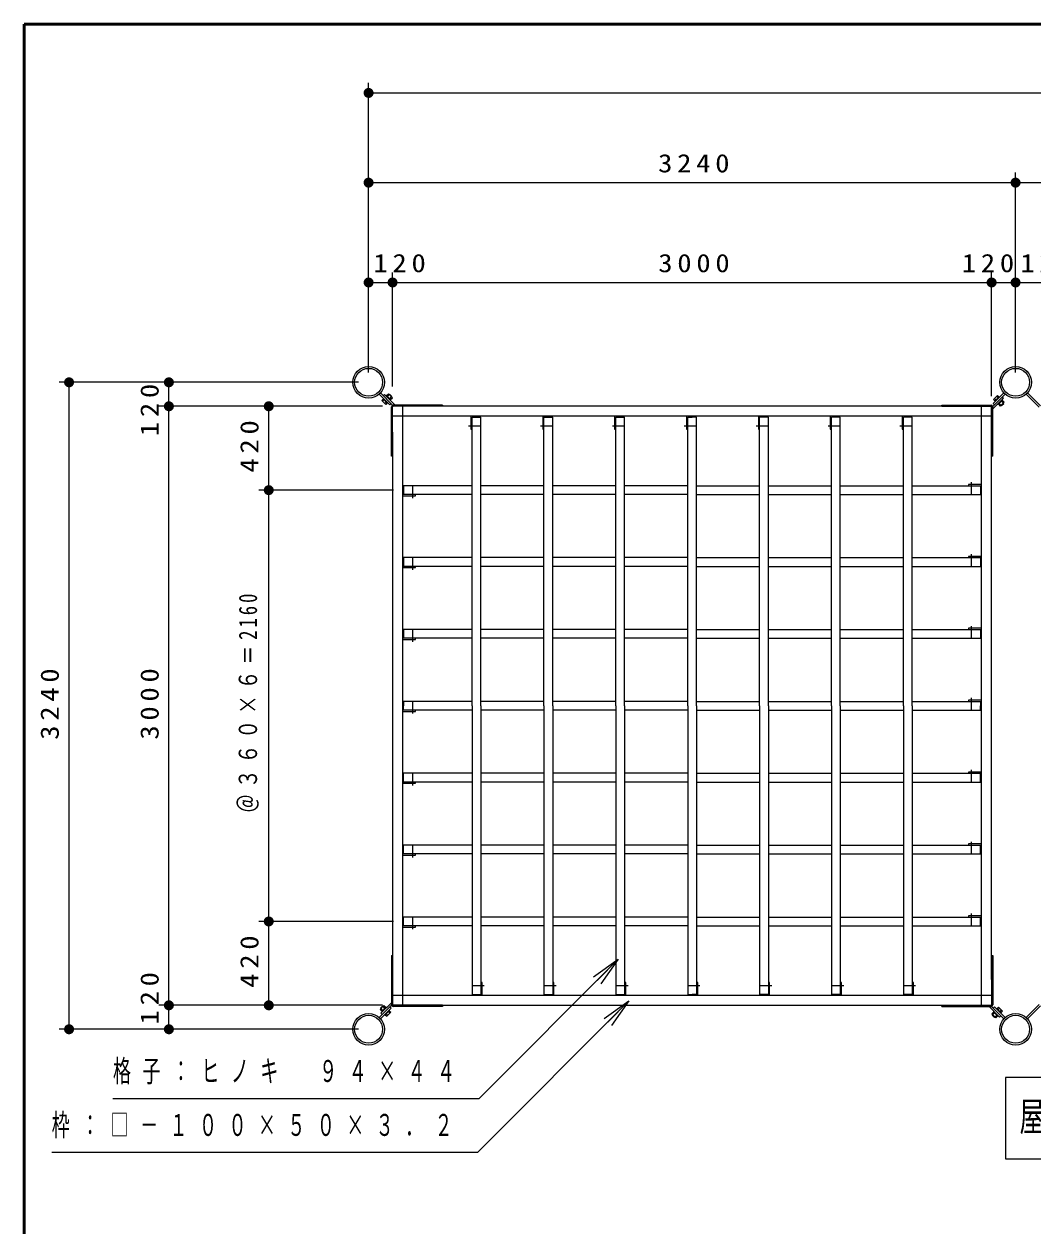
# Model space of a CAD drawing. Units: millimetres on the paper, scale 1:50. Extents: x -365 to 10, y -47 to 257.
# Drawn here: x -365 to -264, y 136.6 to 257 of the extents above; entities that cross this region are included whole.
import ezdxf

# ---------------------------------------------------------------- set-up
doc = ezdxf.new("R2010")
doc.units = ezdxf.units.MM
doc.linetypes.add('USER2', pattern=[6, 3, -1, 1, -1])
doc.layers.add('LY_1', color=7, linetype='Continuous', lineweight=25)
doc.layers.add('LY_2', color=7, linetype='Continuous', lineweight=13)
doc.styles.add('ＭＳ ゴシック', font='')
doc.styles.get('ＭＳ ゴシック').set_extended_font_data('MS Gothic')

# ---------------------------------------------------------------- blocks, each defined once
blk = doc.blocks.new('filled_dot')
at = {"color": 0, "linetype": 'Continuous', "lineweight": -2, "const_width": 1.25}
blk.add_lwpolyline([(-0.625, 0, 1), (0.625, 0, 1)], format="xyb", close=True, dxfattribs=at)

msp = doc.modelspace()

# ---------------------------------------------------------------- linework, layer by layer
at = {"layer": 'LY_1', "lineweight": 13}
for p, q in [((-330.491, 222.114), (-330.491, 251.099)), ((-330.491, 250.099), (-136.091, 250.099)), ((-330.491, 222.114), (-330.491, 242.114)), ((-265.691, 222.114), (-265.691, 242.114)), ((-265.691, 222.114), (-265.691, 242.114)), ((-330.491, 241.114), (-265.691, 241.114)), ((-265.691, 241.114), (-200.891, 241.114)), ((-328.091, 220.695), (-328.091, 232.114)), ((-268.091, 219.714), (-268.091, 232.114)), ((-330.491, 231.114), (-324.149, 231.114)), ((-328.091, 231.114), (-268.091, 231.114)), ((-271.221, 231.114), (-265.691, 231.114)), ((-265.691, 231.114), (-259.349, 231.114)), ((-331.491, 221.114), (-361.491, 221.114)), ((-360.491, 156.314), (-360.491, 221.114)), ((-350.491, 215.583), (-350.491, 221.114)), ((-330.072, 218.714), (-351.491, 218.714)), ((-350.491, 158.714), (-350.491, 218.714)), ((-329.091, 218.714), (-341.491, 218.714)), ((-340.491, 210.314), (-340.491, 218.714)), ((-327.991, 210.314), (-341.491, 210.314)), ((-340.491, 167.114), (-340.491, 210.314)), ((-327.991, 167.114), (-341.491, 167.114)), ((-340.491, 158.714), (-340.491, 167.114)), ((-350.491, 156.314), (-350.491, 162.656)), ((-307.954, 161.559), (-305.479, 163.327)), ((-305.479, 163.327), (-307.6, 161.205)), ((-305.479, 163.327), (-307.247, 160.852)), ((-306.887, 157.397), (-304.414, 159.167)), ((-304.414, 159.167), (-306.533, 157.043)), ((-304.414, 159.167), (-306.179, 156.69)), ((-330.072, 158.714), (-351.491, 158.714)), ((-329.091, 158.714), (-341.491, 158.714)), ((-331.491, 156.314), (-361.491, 156.314)), ((-266.691, 151.481), (-266.691, 143.348)), ((-199.891, 151.481), (-266.691, 151.481)), ((-266.691, 143.348), (-199.891, 143.348))]:
    msp.add_line(p, q, dxfattribs=at)
at = {"layer": 'LY_1'}
for p, q in [((-329.439, 219.934), (-328.367, 218.862)), ((-329.312, 220.062), (-328.083, 218.834)), ((-329.034, 219.439), (-329.175, 219.298)), ((-328.779, 218.902), (-329.175, 219.298)), ((-328.949, 219.354), (-329.091, 219.213)), ((-329.003, 219.498), (-329.048, 219.453)), ((-328.624, 219.029), (-329.048, 219.453)), ((-329.017, 219.767), (-328.89, 219.894)), ((-328.89, 219.894), (-327.829, 218.834)), ((-328.723, 219.128), (-328.864, 218.986)), ((-328.748, 219.753), (-328.703, 219.798)), ((-328.279, 219.374), (-328.703, 219.798)), ((-328.689, 219.784), (-328.505, 219.968)), ((-328.604, 219.699), (-328.384, 219.92)), ((-328.109, 219.572), (-328.505, 219.968)), ((-328.157, 219.694), (-328.384, 219.92)), ((-328.378, 219.473), (-328.157, 219.694)), ((-328.324, 219.329), (-328.279, 219.374)), ((-328.293, 219.388), (-328.109, 219.572)), ((-266.743, 219.934), (-267.971, 218.706)), ((-266.91, 219.513), (-267.971, 218.452)), ((-266.87, 220.062), (-267.942, 218.989)), ((-267.903, 219.402), (-267.507, 219.798)), ((-267.761, 219.261), (-267.903, 219.402)), ((-267.676, 219.346), (-267.818, 219.487)), ((-267.775, 219.247), (-267.351, 219.671)), ((-267.73, 219.201), (-267.775, 219.247)), ((-267.45, 219.572), (-267.592, 219.713)), ((-267.365, 219.657), (-267.507, 219.798)), ((-267.43, 218.902), (-267.006, 219.326)), ((-267.306, 219.626), (-267.351, 219.671)), ((-267.232, 218.732), (-266.836, 219.128)), ((-267.105, 219.227), (-266.884, 219.006)), ((-267.051, 219.371), (-267.006, 219.326)), ((-267.037, 219.64), (-266.91, 219.513)), ((-267.02, 219.312), (-266.836, 219.128)), ((-264.639, 219.935), (-263.338, 218.633)), ((-264.512, 220.062), (-263.21, 218.76)), ((-328.638, 219.043), (-328.779, 218.902)), ((-328.579, 219.074), (-328.624, 219.029)), ((-328.367, 218.862), (-328.239, 218.989)), ((-328.211, 213.714), (-328.211, 218.654)), ((-328.091, 213.714), (-328.091, 218.654)), ((-323.091, 218.834), (-328.031, 218.834)), ((-323.091, 218.714), (-328.031, 218.714)), ((-327.091, 218.714), (-327.091, 158.714)), ((-270.691, 218.714), (-325.491, 218.714)), ((-323.091, 218.834), (-323.091, 218.714)), ((-273.091, 218.714), (-273.091, 218.834)), ((-273.091, 218.834), (-268.151, 218.834)), ((-273.091, 218.714), (-268.151, 218.714)), ((-269.091, 158.714), (-269.091, 218.714)), ((-268.091, 213.714), (-268.091, 218.654)), ((-267.971, 213.714), (-267.971, 218.654)), ((-267.942, 218.989), (-267.815, 218.862)), ((-267.476, 218.947), (-267.43, 218.902)), ((-267.416, 218.916), (-267.232, 218.732)), ((-267.331, 219.001), (-267.111, 218.78)), ((-267.111, 218.78), (-266.884, 219.006)), ((-268.091, 217.714), (-328.091, 217.714)), ((-320.251, 217.714), (-320.251, 216.414)), ((-320.131, 217.614), (-319.251, 217.614)), ((-320.131, 188.714), (-320.131, 217.614)), ((-319.251, 188.714), (-319.251, 217.614)), ((-313.051, 217.714), (-313.051, 216.414)), ((-312.931, 217.614), (-312.051, 217.614)), ((-312.931, 188.714), (-312.931, 217.614)), ((-312.051, 188.714), (-312.051, 217.614)), ((-305.851, 217.714), (-305.851, 216.414)), ((-305.731, 217.614), (-304.851, 217.614)), ((-305.731, 188.714), (-305.731, 217.614)), ((-304.851, 188.714), (-304.851, 217.614)), ((-298.651, 217.714), (-298.651, 216.414)), ((-298.531, 217.614), (-298.091, 217.614)), ((-298.531, 188.714), (-298.531, 217.614)), ((-297.651, 217.614), (-298.091, 217.614)), ((-297.651, 188.714), (-297.651, 217.614)), ((-291.451, 217.714), (-291.451, 216.414)), ((-290.451, 217.614), (-291.331, 217.614)), ((-291.331, 188.714), (-291.331, 217.614)), ((-290.451, 188.714), (-290.451, 217.614)), ((-284.251, 217.714), (-284.251, 216.414)), ((-283.251, 217.614), (-284.131, 217.614)), ((-284.131, 188.714), (-284.131, 217.614)), ((-283.251, 188.714), (-283.251, 217.614)), ((-277.051, 217.714), (-277.051, 216.414)), ((-276.051, 217.614), (-276.931, 217.614)), ((-276.931, 188.714), (-276.931, 217.614)), ((-276.051, 188.714), (-276.051, 217.614)), ((-328.091, 216.114), (-328.091, 161.314)), ((-320.251, 216.414), (-320.131, 216.414)), ((-313.051, 216.414), (-312.931, 216.414)), ((-305.851, 216.414), (-305.731, 216.414)), ((-298.651, 216.414), (-298.531, 216.414)), ((-291.451, 216.414), (-291.331, 216.414)), ((-284.251, 216.414), (-284.131, 216.414)), ((-277.051, 216.414), (-276.931, 216.414)), ((-268.091, 161.314), (-268.091, 216.114)), ((-328.091, 213.714), (-328.211, 213.714)), ((-267.971, 213.714), (-268.091, 213.714)), ((-320.131, 210.754), (-326.991, 210.754)), ((-326.991, 210.754), (-326.991, 209.874)), ((-312.931, 210.754), (-319.251, 210.754)), ((-305.731, 210.754), (-312.051, 210.754)), ((-298.531, 210.754), (-304.851, 210.754)), ((-297.651, 210.754), (-291.331, 210.754)), ((-290.451, 210.754), (-284.131, 210.754)), ((-283.251, 210.754), (-276.931, 210.754)), ((-276.051, 210.754), (-269.191, 210.754)), ((-270.391, 210.874), (-270.391, 210.754)), ((-269.091, 210.874), (-270.391, 210.874)), ((-269.191, 210.754), (-269.191, 209.874)), ((-327.091, 209.754), (-325.791, 209.754)), ((-320.131, 209.874), (-326.991, 209.874)), ((-325.791, 209.754), (-325.791, 209.874)), ((-312.931, 209.874), (-319.251, 209.874)), ((-305.731, 209.874), (-312.051, 209.874)), ((-298.531, 209.874), (-304.851, 209.874)), ((-297.651, 209.874), (-291.331, 209.874)), ((-290.451, 209.874), (-284.131, 209.874)), ((-283.251, 209.874), (-276.931, 209.874)), ((-276.051, 209.874), (-269.191, 209.874)), ((-320.131, 203.554), (-326.991, 203.554)), ((-326.991, 203.554), (-326.991, 202.674)), ((-312.931, 203.554), (-319.251, 203.554)), ((-305.731, 203.554), (-312.051, 203.554)), ((-298.531, 203.554), (-304.851, 203.554)), ((-297.651, 203.554), (-291.331, 203.554)), ((-290.451, 203.554), (-284.131, 203.554)), ((-283.251, 203.554), (-276.931, 203.554)), ((-276.051, 203.554), (-269.191, 203.554)), ((-270.391, 203.674), (-270.391, 203.554)), ((-269.091, 203.674), (-270.391, 203.674)), ((-269.191, 203.554), (-269.191, 202.674)), ((-327.091, 202.554), (-325.791, 202.554)), ((-320.131, 202.674), (-326.991, 202.674)), ((-325.791, 202.554), (-325.791, 202.674)), ((-312.931, 202.674), (-319.251, 202.674)), ((-305.731, 202.674), (-312.051, 202.674)), ((-298.531, 202.674), (-304.851, 202.674)), ((-297.651, 202.674), (-291.331, 202.674)), ((-290.451, 202.674), (-284.131, 202.674)), ((-283.251, 202.674), (-276.931, 202.674)), ((-276.051, 202.674), (-269.191, 202.674)), ((-320.131, 196.354), (-326.991, 196.354)), ((-326.991, 196.354), (-326.991, 195.474)), ((-312.931, 196.354), (-319.251, 196.354)), ((-305.731, 196.354), (-312.051, 196.354)), ((-298.531, 196.354), (-304.851, 196.354)), ((-297.651, 196.354), (-291.331, 196.354)), ((-290.451, 196.354), (-284.131, 196.354)), ((-283.251, 196.354), (-276.931, 196.354)), ((-276.051, 196.354), (-269.191, 196.354)), ((-270.391, 196.474), (-270.391, 196.354)), ((-269.091, 196.474), (-270.391, 196.474)), ((-269.191, 196.354), (-269.191, 195.474)), ((-327.091, 195.354), (-325.791, 195.354)), ((-320.131, 195.474), (-326.991, 195.474)), ((-325.791, 195.354), (-325.791, 195.474)), ((-312.931, 195.474), (-319.251, 195.474)), ((-305.731, 195.474), (-312.051, 195.474)), ((-298.531, 195.474), (-304.851, 195.474)), ((-297.651, 195.474), (-291.331, 195.474)), ((-290.451, 195.474), (-284.131, 195.474)), ((-283.251, 195.474), (-276.931, 195.474)), ((-276.051, 195.474), (-269.191, 195.474)), ((-320.131, 189.154), (-326.991, 189.154)), ((-326.991, 189.154), (-326.991, 188.714)), ((-312.931, 189.154), (-319.251, 189.154)), ((-305.731, 189.154), (-312.051, 189.154)), ((-298.531, 189.154), (-304.851, 189.154)), ((-297.651, 189.154), (-291.331, 189.154)), ((-290.451, 189.154), (-284.131, 189.154)), ((-283.251, 189.154), (-276.931, 189.154)), ((-276.051, 189.154), (-269.191, 189.154)), ((-270.391, 189.274), (-270.391, 189.154)), ((-269.091, 189.274), (-270.391, 189.274)), ((-269.191, 189.154), (-269.191, 188.714)), ((-327.091, 188.154), (-325.791, 188.154)), ((-326.991, 188.274), (-326.991, 188.714)), ((-320.131, 188.274), (-326.991, 188.274)), ((-325.791, 188.154), (-325.791, 188.274)), ((-320.131, 188.714), (-320.131, 159.814)), ((-319.251, 188.714), (-319.251, 159.814)), ((-312.931, 188.274), (-319.251, 188.274)), ((-312.931, 188.714), (-312.931, 159.814)), ((-312.051, 188.714), (-312.051, 159.814)), ((-305.731, 188.274), (-312.051, 188.274)), ((-305.731, 188.714), (-305.731, 159.814)), ((-304.851, 188.714), (-304.851, 159.814)), ((-298.531, 188.274), (-304.851, 188.274)), ((-298.531, 188.714), (-298.531, 159.814)), ((-297.651, 188.714), (-297.651, 159.814)), ((-297.651, 188.274), (-291.331, 188.274)), ((-291.331, 188.714), (-291.331, 159.814)), ((-290.451, 188.714), (-290.451, 159.814)), ((-290.451, 188.274), (-284.131, 188.274)), ((-284.131, 188.714), (-284.131, 159.814)), ((-283.251, 188.714), (-283.251, 159.814)), ((-283.251, 188.274), (-276.931, 188.274)), ((-276.931, 188.714), (-276.931, 159.814)), ((-276.051, 188.714), (-276.051, 159.814)), ((-276.051, 188.274), (-269.191, 188.274)), ((-269.191, 188.274), (-269.191, 188.714)), ((-320.131, 181.954), (-326.991, 181.954)), ((-326.991, 181.074), (-326.991, 181.954)), ((-312.931, 181.954), (-319.251, 181.954)), ((-305.731, 181.954), (-312.051, 181.954)), ((-298.531, 181.954), (-304.851, 181.954)), ((-297.651, 181.954), (-291.331, 181.954)), ((-290.451, 181.954), (-284.131, 181.954)), ((-283.251, 181.954), (-276.931, 181.954)), ((-276.051, 181.954), (-269.191, 181.954)), ((-270.391, 182.074), (-270.391, 181.954)), ((-269.091, 182.074), (-270.391, 182.074)), ((-269.191, 181.074), (-269.191, 181.954)), ((-327.091, 180.954), (-325.791, 180.954)), ((-320.131, 181.074), (-326.991, 181.074)), ((-325.791, 180.954), (-325.791, 181.074)), ((-312.931, 181.074), (-319.251, 181.074)), ((-305.731, 181.074), (-312.051, 181.074)), ((-298.531, 181.074), (-304.851, 181.074)), ((-297.651, 181.074), (-291.331, 181.074)), ((-290.451, 181.074), (-284.131, 181.074)), ((-283.251, 181.074), (-276.931, 181.074)), ((-276.051, 181.074), (-269.191, 181.074)), ((-320.131, 174.754), (-326.991, 174.754)), ((-326.991, 173.874), (-326.991, 174.754)), ((-312.931, 174.754), (-319.251, 174.754)), ((-305.731, 174.754), (-312.051, 174.754)), ((-298.531, 174.754), (-304.851, 174.754)), ((-297.651, 174.754), (-291.331, 174.754)), ((-290.451, 174.754), (-284.131, 174.754)), ((-283.251, 174.754), (-276.931, 174.754)), ((-276.051, 174.754), (-269.191, 174.754)), ((-270.391, 174.874), (-270.391, 174.754)), ((-269.091, 174.874), (-270.391, 174.874)), ((-269.191, 173.874), (-269.191, 174.754)), ((-327.091, 173.754), (-325.791, 173.754)), ((-320.131, 173.874), (-326.991, 173.874)), ((-325.791, 173.754), (-325.791, 173.874)), ((-312.931, 173.874), (-319.251, 173.874)), ((-305.731, 173.874), (-312.051, 173.874)), ((-298.531, 173.874), (-304.851, 173.874)), ((-297.651, 173.874), (-291.331, 173.874)), ((-290.451, 173.874), (-284.131, 173.874)), ((-283.251, 173.874), (-276.931, 173.874)), ((-276.051, 173.874), (-269.191, 173.874)), ((-320.131, 167.554), (-326.991, 167.554)), ((-326.991, 166.674), (-326.991, 167.554)), ((-312.931, 167.554), (-319.251, 167.554)), ((-305.731, 167.554), (-312.051, 167.554)), ((-298.531, 167.554), (-304.851, 167.554)), ((-297.651, 167.554), (-291.331, 167.554)), ((-290.451, 167.554), (-284.131, 167.554)), ((-283.251, 167.554), (-276.931, 167.554)), ((-276.051, 167.554), (-269.191, 167.554)), ((-270.391, 167.674), (-270.391, 167.554)), ((-269.091, 167.674), (-270.391, 167.674)), ((-269.191, 166.674), (-269.191, 167.554)), ((-327.091, 166.554), (-325.791, 166.554)), ((-320.131, 166.674), (-326.991, 166.674)), ((-325.791, 166.554), (-325.791, 166.674)), ((-312.931, 166.674), (-319.251, 166.674)), ((-305.731, 166.674), (-312.051, 166.674)), ((-298.531, 166.674), (-304.851, 166.674)), ((-297.651, 166.674), (-291.331, 166.674)), ((-290.451, 166.674), (-284.131, 166.674)), ((-283.251, 166.674), (-276.931, 166.674)), ((-276.051, 166.674), (-269.191, 166.674)), ((-328.211, 163.714), (-328.091, 163.714)), ((-328.211, 163.714), (-328.211, 158.774)), ((-328.091, 163.714), (-328.091, 158.774)), ((-268.091, 163.714), (-267.971, 163.714)), ((-268.091, 163.714), (-268.091, 158.774)), ((-267.971, 163.714), (-267.971, 158.774)), ((-319.131, 161.014), (-319.251, 161.014)), ((-319.131, 159.714), (-319.131, 161.014)), ((-311.931, 161.014), (-312.051, 161.014)), ((-311.931, 159.714), (-311.931, 161.014)), ((-304.731, 161.014), (-304.851, 161.014)), ((-304.731, 159.714), (-304.731, 161.014)), ((-297.531, 161.014), (-297.651, 161.014)), ((-297.531, 159.714), (-297.531, 161.014)), ((-290.331, 161.014), (-290.451, 161.014)), ((-290.331, 159.714), (-290.331, 161.014)), ((-283.131, 161.014), (-283.251, 161.014)), ((-283.131, 159.714), (-283.131, 161.014)), ((-275.931, 161.014), (-276.051, 161.014)), ((-275.931, 159.714), (-275.931, 161.014)), ((-329.272, 157.915), (-328.211, 158.975)), ((-328.091, 159.714), (-268.091, 159.714)), ((-320.131, 159.814), (-319.251, 159.814)), ((-312.931, 159.814), (-312.051, 159.814)), ((-305.731, 159.814), (-304.851, 159.814)), ((-298.531, 159.814), (-298.091, 159.814)), ((-297.651, 159.814), (-298.091, 159.814)), ((-290.451, 159.814), (-291.331, 159.814)), ((-283.251, 159.814), (-284.131, 159.814)), ((-276.051, 159.814), (-276.931, 159.814)), ((-329.439, 157.493), (-328.211, 158.721)), ((-328.949, 158.695), (-329.345, 158.299)), ((-329.161, 158.115), (-329.345, 158.299)), ((-329.312, 157.365), (-328.239, 158.438)), ((-329.071, 158.647), (-329.297, 158.421)), ((-329.076, 158.2), (-329.297, 158.421)), ((-329.144, 157.787), (-329.272, 157.915)), ((-328.751, 158.525), (-329.175, 158.101)), ((-329.13, 158.056), (-329.175, 158.101)), ((-328.85, 158.426), (-329.071, 158.647)), ((-328.765, 158.511), (-328.949, 158.695)), ((-328.876, 157.801), (-328.83, 157.756)), ((-328.406, 158.18), (-328.83, 157.756)), ((-328.816, 157.77), (-328.675, 157.629)), ((-328.706, 158.48), (-328.751, 158.525)), ((-328.731, 157.855), (-328.59, 157.714)), ((-328.279, 158.025), (-328.675, 157.629)), ((-328.505, 158.081), (-328.364, 157.94)), ((-328.451, 158.226), (-328.406, 158.18)), ((-328.42, 158.166), (-328.279, 158.025)), ((-328.239, 158.438), (-328.367, 158.565)), ((-323.091, 158.714), (-328.031, 158.714)), ((-323.091, 158.594), (-328.031, 158.594)), ((-325.491, 158.714), (-270.691, 158.714)), ((-323.091, 158.714), (-323.091, 158.594)), ((-273.091, 158.594), (-273.091, 158.714)), ((-273.091, 158.714), (-268.151, 158.714)), ((-273.091, 158.594), (-268.151, 158.594)), ((-267.292, 157.533), (-268.353, 158.594)), ((-266.87, 157.365), (-268.098, 158.594)), ((-267.889, 158.039), (-268.072, 157.855)), ((-268.072, 157.855), (-267.676, 157.459)), ((-267.804, 157.954), (-268.024, 157.734)), ((-268.024, 157.734), (-267.798, 157.507)), ((-267.815, 158.565), (-267.942, 158.438)), ((-267.857, 158.098), (-267.903, 158.053)), ((-267.903, 158.053), (-267.478, 157.629)), ((-266.743, 157.493), (-267.815, 158.565)), ((-267.577, 157.728), (-267.798, 157.507)), ((-267.603, 158.353), (-267.558, 158.398)), ((-267.558, 158.398), (-267.133, 157.974)), ((-267.543, 158.384), (-267.402, 158.525)), ((-267.459, 158.299), (-267.317, 158.441)), ((-267.402, 158.525), (-267.006, 158.129)), ((-267.232, 158.073), (-267.091, 158.214)), ((-267.179, 157.929), (-267.133, 157.974)), ((-267.147, 157.988), (-267.006, 158.129)), ((-264.639, 157.493), (-263.338, 158.794)), ((-264.512, 157.365), (-263.21, 158.667)), ((-267.493, 157.643), (-267.676, 157.459)), ((-267.433, 157.674), (-267.478, 157.629)), ((-267.164, 157.66), (-267.292, 157.533))]:
    msp.add_line(p, q, dxfattribs=at)
at = {"layer": 'LY_1', "linetype": 'USER2', "lineweight": 13}
for p, q in [((-319.251, 216.714), (-320.477, 216.714)), ((-312.051, 216.714), (-313.277, 216.714)), ((-304.851, 216.714), (-306.077, 216.714)), ((-297.651, 216.714), (-298.877, 216.714)), ((-290.451, 216.714), (-291.677, 216.714)), ((-283.251, 216.714), (-284.477, 216.714)), ((-276.051, 216.714), (-277.277, 216.714)), ((-326.091, 210.754), (-326.091, 209.527)), ((-270.091, 209.874), (-270.091, 211.1)), ((-326.091, 203.554), (-326.091, 202.327)), ((-270.091, 202.674), (-270.091, 203.9)), ((-326.091, 196.354), (-326.091, 195.127)), ((-270.091, 195.474), (-270.091, 196.7)), ((-326.091, 189.154), (-326.091, 187.927)), ((-270.091, 188.274), (-270.091, 189.5)), ((-326.091, 181.954), (-326.091, 180.727)), ((-270.091, 181.074), (-270.091, 182.3)), ((-326.091, 174.754), (-326.091, 173.527)), ((-270.091, 173.874), (-270.091, 175.1)), ((-326.091, 167.554), (-326.091, 166.327)), ((-270.091, 166.674), (-270.091, 167.9)), ((-320.131, 160.714), (-318.905, 160.714)), ((-312.931, 160.714), (-311.705, 160.714)), ((-305.731, 160.714), (-304.505, 160.714)), ((-298.531, 160.714), (-297.305, 160.714)), ((-291.331, 160.714), (-290.105, 160.714)), ((-284.131, 160.714), (-282.905, 160.714)), ((-276.931, 160.714), (-275.705, 160.714))]:
    msp.add_line(p, q, dxfattribs=at)
at = {"layer": 'LY_1', "lineweight": 13}
for points in [[(-305.479, 163.327), (-319.442, 149.363), (-356.092, 149.363)], [(-304.414, 159.167), (-319.581, 143.965), (-362.23, 143.965)]]:
    msp.add_lwpolyline(points, dxfattribs=at)
at = {"layer": 'LY_1'}
for centre, radius in [((-330.491, 221.114), 1.58), ((-330.491, 221.114), 1.398), ((-265.691, 221.114), 1.58), ((-265.691, 221.114), 1.58), ((-265.691, 221.114), 1.398), ((-265.691, 221.114), 1.398), ((-330.491, 156.314), 1.58), ((-330.491, 156.314), 1.398), ((-265.691, 156.314), 1.58), ((-265.691, 156.314), 1.58), ((-265.691, 156.314), 1.398), ((-265.691, 156.314), 1.398)]:
    msp.add_circle(centre, radius, dxfattribs=at)
for centre, radius, start, end in [((-328.031, 218.654), 0.18, 90, 180), ((-328.031, 218.654), 0.06, 90, 180), ((-268.151, 218.654), 0.18, 0, 90), ((-268.151, 218.654), 0.06, 0, 90), ((-328.031, 158.774), 0.18, 180, 270), ((-328.031, 158.774), 0.06, 180, 270), ((-268.151, 158.774), 0.06, 270, 0), ((-268.151, 158.774), 0.18, 270, 0)]:
    msp.add_arc(centre, radius, start, end, dxfattribs=at)
at = {"layer": 'LY_2', "lineweight": 50}
for p, q in [((0, 257), (-365, 257)), ((-365, 257), (-365, 0))]:
    msp.add_line(p, q, dxfattribs=at)

# ---------------------------------------------------------------- block references
at = {"layer": 'LY_1', "lineweight": 13, "xscale": 0.4, "yscale": 0.4}
for p in [(-330.491, 250.099), (-330.491, 241.114), (-265.691, 241.114), (-330.491, 231.114), (-328.091, 231.114), (-268.091, 231.114), (-265.691, 231.114)]:
    msp.add_blockref('filled_dot', p, dxfattribs=at)
for p, rotation in [((-265.691, 241.114), 180), ((-328.091, 231.114), 180), ((-268.091, 231.114), 180), ((-265.691, 231.114), 180), ((-360.491, 221.114), 270), ((-350.491, 221.114), 270), ((-350.491, 218.714), 270), ((-350.491, 218.714), 90), ((-340.491, 218.714), 270), ((-340.491, 210.314), 270), ((-340.491, 210.314), 90), ((-340.491, 167.114), 270), ((-340.491, 167.114), 90), ((-350.491, 158.714), 270), ((-350.491, 158.714), 90), ((-340.491, 158.714), 90), ((-360.491, 156.314), 90), ((-350.491, 156.314), 90)]:
    msp.add_blockref('filled_dot', p, dxfattribs=dict(at, rotation=rotation))

# ---------------------------------------------------------------- texts
at = {"layer": 'LY_1', "style": 'ＭＳ ゴシック'}
for s, insert, char_height, attachment_point in [('\\T1.33;\\W1.15;3240', (-297.682, 242.114), 1.833, 8), ('\\T1.33;\\W1.15;120', (-327.149, 232.114), 1.833, 8), ('\\T1.33;\\W1.15;3000', (-297.667, 232.114), 1.833, 8), ('\\T1.33;\\W1.15;120', (-268.221, 232.114), 1.833, 8), ('\\T1.33;\\W1.15;120', (-262.349, 232.114), 1.833, 8), ('\\T1.64;\\W0.6;格子：ヒノキ\u3000９４×４４', (-356.092, 152.013), 2.199, 4), ('\\T1.64;\\W0.6;屋根伏／小屋組伏図\u3000Ｓ＝１／５０', (-265.291, 147.414), 2.933, 4), ('\\T1.64;\\W0.6;枠：□－１００×５０×３．２', (-362.23, 146.615), 2.199, 4)]:
    msp.add_mtext(s, dxfattribs=dict(at, insert=insert, char_height=char_height, attachment_point=attachment_point))
at = {"layer": 'LY_1', "char_height": 1.833, "attachment_point": 8, "rotation": 90, "style": 'ＭＳ ゴシック'}
for s, insert in [('\\T1.33;\\W1.15;120', (-351.491, 218.583)), ('\\T1.33;\\W1.15;420', (-341.491, 214.929)), ('\\T1.32;\\W0.75;＠３６０×６＝2160', (-341.491, 189.124)), ('\\T1.33;\\W1.15;3240', (-361.491, 189.123)), ('\\T1.33;\\W1.15;3000', (-351.491, 189.137)), ('\\T1.33;\\W1.15;420', (-341.491, 163.329)), ('\\T1.33;\\W1.15;120', (-351.491, 159.656))]:
    msp.add_mtext(s, dxfattribs=dict(at, insert=insert))

doc.saveas('drawing.dxf')
